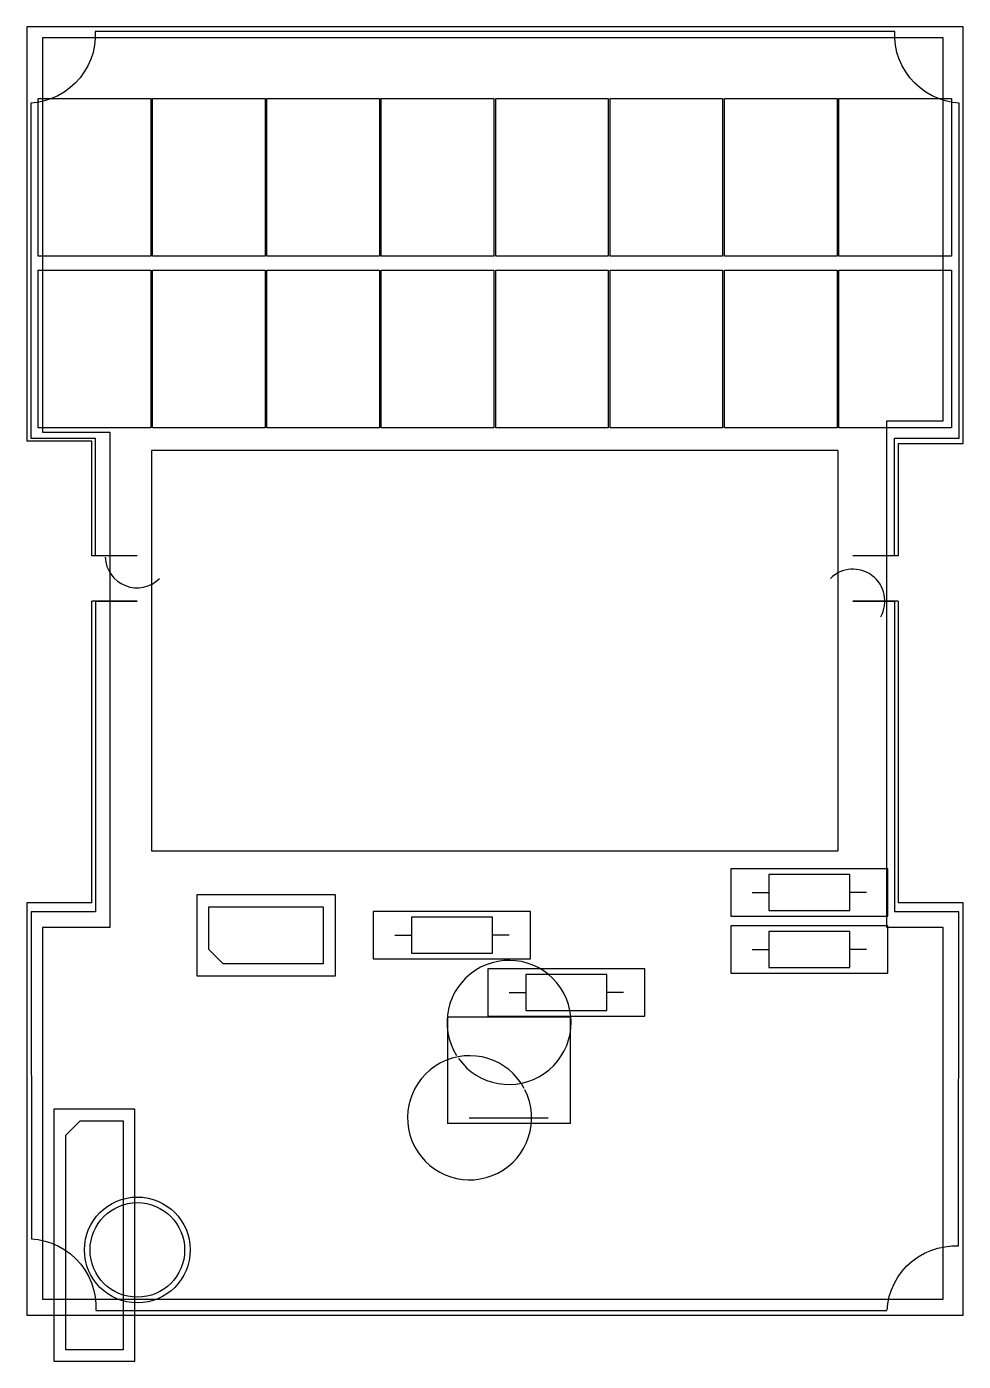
# Model space of a CAD drawing. Header units: metres. Extents: x 127.8 to 169.4, y -135.8 to -76.5.
import ezdxf

# ---------------------------------------------------------------- set-up
doc = ezdxf.new("R2010")
doc.units = ezdxf.units.M

msp = doc.modelspace()

# ---------------------------------------------------------------- linework, layer by layer
for p, q in [((128.31, -79.685), (133.31, -79.685)), ((128.31, -86.685), (128.31, -79.685)), ((133.31, -79.685), (133.31, -86.685)), ((133.39, -79.685), (138.39, -79.685)), ((133.39, -86.685), (133.39, -79.685)), ((138.39, -79.685), (138.39, -86.685)), ((138.47, -86.685), (138.47, -79.685)), ((138.47, -79.685), (143.47, -79.685)), ((143.47, -79.685), (143.47, -86.685)), ((143.55, -86.685), (143.55, -79.685)), ((143.55, -79.685), (148.55, -79.685)), ((148.55, -79.685), (148.55, -86.685)), ((148.63, -86.685), (148.63, -79.685)), ((148.63, -79.685), (153.63, -79.685)), ((153.63, -79.685), (153.63, -86.685)), ((153.71, -86.685), (153.71, -79.685)), ((153.71, -79.685), (158.71, -79.685)), ((158.71, -79.685), (158.71, -86.685)), ((158.79, -86.685), (158.79, -79.685)), ((158.79, -79.685), (163.79, -79.685)), ((163.79, -79.685), (163.79, -86.685)), ((163.87, -86.685), (163.87, -79.685)), ((163.87, -79.685), (168.87, -79.685)), ((168.87, -79.685), (168.87, -86.685)), ((133.31, -86.685), (128.31, -86.685)), ((138.39, -86.685), (133.39, -86.685)), ((143.47, -86.685), (138.47, -86.685)), ((148.55, -86.685), (143.55, -86.685)), ((153.63, -86.685), (148.63, -86.685)), ((158.71, -86.685), (153.71, -86.685)), ((163.79, -86.685), (158.79, -86.685)), ((168.87, -86.685), (163.87, -86.685)), ((128.31, -94.305), (128.31, -87.305)), ((128.31, -87.305), (133.31, -87.305)), ((133.31, -87.305), (133.31, -94.305)), ((133.39, -87.305), (138.39, -87.305)), ((133.39, -94.305), (133.39, -87.305)), ((138.39, -87.305), (138.39, -94.305)), ((138.47, -87.305), (143.47, -87.305)), ((138.47, -94.305), (138.47, -87.305)), ((143.47, -87.305), (143.47, -94.305)), ((143.55, -94.305), (143.55, -87.305)), ((143.55, -87.305), (148.55, -87.305)), ((148.55, -87.305), (148.55, -94.305)), ((148.63, -87.305), (153.63, -87.305)), ((148.63, -94.305), (148.63, -87.305)), ((153.63, -87.305), (153.63, -94.305)), ((153.71, -87.305), (158.71, -87.305)), ((153.71, -94.305), (153.71, -87.305)), ((158.71, -87.305), (158.71, -94.305)), ((158.79, -87.305), (163.79, -87.305)), ((158.79, -94.305), (158.79, -87.305)), ((163.79, -87.305), (163.79, -94.305)), ((163.87, -87.305), (168.87, -87.305)), ((163.87, -94.305), (163.87, -87.305)), ((168.87, -87.305), (168.87, -94.305)), ((133.31, -94.305), (128.31, -94.305)), ((138.39, -94.305), (133.39, -94.305)), ((143.47, -94.305), (138.47, -94.305)), ((148.55, -94.305), (143.55, -94.305)), ((153.63, -94.305), (148.63, -94.305)), ((158.71, -94.305), (153.71, -94.305)), ((163.79, -94.305), (158.79, -94.305)), ((168.87, -94.305), (163.87, -94.305))]:
    msp.add_line(p, q)
at = {"layer": 'Cmts', "color": 1}
msp.add_circle((132.715, -130.81), 2.1, dxfattribs=at)
at = {"layer": 'Edge', "color": 2}
for p, q in [((130.845146, -77.009892), (130.811872, -77.326884)), ((166.354854, -76.717284), (130.844892, -76.717284)), ((130.844892, -76.717284), (130.845146, -77.009892)), ((166.354854, -77.009892), (166.354854, -76.717284)), ((166.388128, -77.326884), (166.354854, -77.009892)), ((130.811872, -77.326884), (130.745578, -77.638796)), ((166.454422, -77.638796), (166.388128, -77.326884)), ((130.647026, -77.941818), (130.517486, -78.233156)), ((130.745578, -77.638796), (130.647026, -77.941818)), ((166.55272, -77.941818), (166.454422, -77.638796)), ((166.682514, -78.233156), (166.55272, -77.941818)), ((130.17103, -78.767064), (129.95767, -79.004046)), ((130.358228, -78.509254), (130.17103, -78.767064)), ((130.517486, -78.233156), (130.358228, -78.509254)), ((166.841772, -78.509254), (166.682514, -78.233156)), ((167.02897, -78.767064), (166.841772, -78.509254)), ((167.24233, -79.004046), (167.02897, -78.767064)), ((129.720942, -79.217406), (129.462878, -79.404858)), ((129.95767, -79.004046), (129.720942, -79.217406)), ((167.479058, -79.217406), (167.24233, -79.004046)), ((167.737122, -79.404858), (167.479058, -79.217406)), ((128.280762, -79.85901), (127.987392, -79.889744)), ((127.987392, -79.889744), (127.987392, -94.765)), ((128.592674, -79.792462), (128.280762, -79.85901)), ((128.895696, -79.69391), (128.592674, -79.792462)), ((129.187034, -79.56437), (128.895696, -79.69391)), ((129.462878, -79.404858), (129.187034, -79.56437)), ((168.012966, -79.56437), (167.737122, -79.404858)), ((168.304304, -79.694164), (168.012966, -79.56437)), ((168.607326, -79.792716), (168.304304, -79.694164)), ((168.919238, -79.85901), (168.607326, -79.792716)), ((169.212608, -79.889744), (168.919238, -79.85901)), ((169.212608, -94.765), (169.212608, -79.889744)), ((127.987392, -94.765), (130.85, -94.765)), ((130.85, -100), (130.85, -94.765)), ((166.35, -94.765), (169.212608, -94.765)), ((166.35, -100), (166.35, -94.765)), ((132.7, -100), (130.85, -100)), ((166.35, -100), (164.5, -100)), ((130.85, -102), (130.85, -115.8)), ((130.85, -102), (132.7, -102)), ((164.5, -102), (166.35, -102)), ((166.35, -102), (166.35, -115.8)), ((130.85, -115.8), (128, -115.8)), ((128, -115.8), (128.015482, -130.31754)), ((169.2, -115.8), (166.35, -115.8)), ((169.184574, -130.632246), (169.2, -115.8)), ((128.015482, -130.31754), (128.308852, -130.348274)), ((128.308852, -130.348274), (128.620764, -130.414568)), ((128.620764, -130.414568), (128.923786, -130.51312)), ((128.923786, -130.51312), (129.215124, -130.642914)), ((129.215124, -130.642914), (129.490968, -130.802426)), ((129.490968, -130.802426), (129.749032, -130.989878)), ((167.668702, -130.959906), (167.96004, -130.830112)), ((167.96004, -130.830112), (168.263062, -130.731814)), ((168.263062, -130.731814), (168.574974, -130.66552)), ((168.574974, -130.66552), (168.891966, -130.632246)), ((168.891966, -130.632246), (169.184574, -130.632246)), ((129.749032, -130.989878), (129.98576, -131.203238)), ((129.98576, -131.203238), (130.19912, -131.44022)), ((130.19912, -131.44022), (130.386318, -131.69803)), ((166.684452, -131.75645), (166.897812, -131.519722)), ((166.897812, -131.519722), (167.134794, -131.306362)), ((167.134794, -131.306362), (167.392604, -131.119164)), ((167.392604, -131.119164), (167.668702, -130.959906)), ((130.386318, -131.69803), (130.545576, -131.974128)), ((130.545576, -131.974128), (130.67537, -132.265466)), ((166.337488, -132.290358), (166.497, -132.014514)), ((166.497, -132.014514), (166.684452, -131.75645)), ((130.67537, -132.265466), (130.773668, -132.568488)), ((130.773668, -132.568488), (130.839962, -132.8804)), ((166.109142, -132.884718), (166.207694, -132.581696)), ((166.207694, -132.581696), (166.337488, -132.290358)), ((130.839962, -132.8804), (130.873236, -133.197392)), ((130.873236, -133.197392), (130.873236, -133.49)), ((166.012114, -133.49), (166.042848, -133.19663)), ((166.042848, -133.19663), (166.109142, -132.884718)), ((130.873236, -133.5), (166.01, -133.5))]:
    msp.add_line(p, q, dxfattribs=at)
for centre, start, end in [((132.7, -100), -177.7, -45), ((164.5, -102), -29.5, 135)]:
    msp.add_arc(centre, 1.414214, start, end, dxfattribs=at)
at = {"layer": 'FCrtYd', "color": 7}
for p, q in [((163.83, -95.315), (133.35, -95.315)), ((133.35, -95.315), (133.35, -113.095)), ((163.83, -95.315), (163.83, -113.095)), ((133.35, -113.095), (163.83, -113.095)), ((166.05, -113.885), (159.07, -113.885)), ((159.07, -113.885), (159.07, -115.985)), ((166.05, -115.985), (166.05, -113.885)), ((141.51, -115.04), (135.36, -115.04)), ((135.36, -115.04), (135.36, -118.64)), ((141.51, -118.64), (141.51, -115.04)), ((150.175, -115.79), (143.195, -115.79)), ((143.195, -115.79), (143.195, -117.89)), ((150.175, -117.89), (150.175, -115.79)), ((159.07, -115.985), (166.05, -115.985)), ((166.05, -116.425), (159.07, -116.425)), ((159.07, -116.425), (159.07, -118.525)), ((166.05, -118.525), (166.05, -116.425)), ((143.195, -117.89), (150.175, -117.89)), ((148.275, -118.33), (148.275, -120.43)), ((155.255, -118.33), (148.275, -118.33)), ((155.255, -120.43), (155.255, -118.33)), ((135.36, -118.64), (141.51, -118.64)), ((159.07, -118.525), (166.05, -118.525)), ((146.495, -120.46), (146.495, -125.2)), ((146.495, -120.46), (151.955, -120.46)), ((148.275, -120.43), (155.255, -120.43)), ((151.955, -125.2), (151.955, -120.46)), ((132.61, -124.555), (129.01, -124.555)), ((129.01, -124.555), (129.01, -135.755)), ((132.61, -135.755), (132.61, -124.555)), ((151.955, -125.2), (146.495, -125.2)), ((129.01, -135.755), (132.61, -135.755))]:
    msp.add_line(p, q, dxfattribs=at)
msp.add_circle((132.715, -130.81), 2.35, dxfattribs=at)
at = {"layer": 'FFab', "color": 5}
for p, q in [((127.8, -76.5), (127.8, -94.9)), ((169.4, -76.5), (127.8, -76.5)), ((169.4, -95), (169.4, -76.5)), ((130.7, -94.9), (127.8, -94.9)), ((130.7, -100), (130.7, -94.9)), ((163.83, -95.315), (163.83, -113.095)), ((166.5, -95), (169.4, -95)), ((166.5, -95), (166.5, -100)), ((132.7, -100), (130.7, -100)), ((166.5, -100), (164.5, -100)), ((132.7, -102), (130.7, -102)), ((130.7, -115.4), (130.7, -102)), ((166.5, -102), (164.5, -102)), ((166.5, -102), (166.5, -115.4)), ((160.76, -114.135), (160.76, -115.735)), ((164.36, -114.135), (160.76, -114.135)), ((164.36, -115.735), (164.36, -114.135)), ((160.02, -114.935), (160.76, -114.935)), ((165.1, -114.935), (164.36, -114.935)), ((130.7, -115.4), (127.8, -115.4)), ((127.8, -115.4), (127.8, -133.7)), ((169.4, -115.4), (166.5, -115.4)), ((169.4, -133.7), (169.4, -115.4)), ((135.89, -117.475), (135.89, -115.57)), ((135.89, -115.57), (140.97, -115.57)), ((140.97, -115.57), (140.97, -118.11)), ((148.485, -116.04), (144.885, -116.04)), ((144.885, -116.04), (144.885, -117.64)), ((148.485, -117.64), (148.485, -116.04)), ((160.76, -115.735), (164.36, -115.735)), ((164.36, -116.675), (160.76, -116.675)), ((160.76, -116.675), (160.76, -118.275)), ((164.36, -118.275), (164.36, -116.675)), ((144.145, -116.84), (144.885, -116.84)), ((149.225, -116.84), (148.485, -116.84)), ((136.525, -118.11), (135.89, -117.475)), ((144.885, -117.64), (148.485, -117.64)), ((160.02, -117.475), (160.76, -117.475)), ((165.1, -117.475), (164.36, -117.475)), ((140.97, -118.11), (136.525, -118.11)), ((160.76, -118.275), (164.36, -118.275)), ((149.965, -118.58), (149.965, -120.18)), ((153.565, -118.58), (149.965, -118.58)), ((153.565, -120.18), (153.565, -118.58)), ((149.225, -119.38), (149.965, -119.38)), ((154.305, -119.38), (153.565, -119.38)), ((149.965, -120.18), (153.565, -120.18)), ((147.455, -124.94), (150.955, -124.94)), ((129.54, -125.72), (130.175, -125.085)), ((130.175, -125.085), (132.08, -125.085)), ((132.08, -125.085), (132.08, -135.245)), ((129.54, -135.245), (129.54, -125.72)), ((127.8, -133.7), (169.4, -133.7)), ((132.08, -135.245), (129.54, -135.245))]:
    msp.add_line(p, q, dxfattribs=at)
for centre, radius, start, end in [((132.7, -100), 1.414214, -177.7, -45), ((164.5, -102), 1.414214, -29.5, 135), ((149.225, -120.71), 2.755628, -144.634016, -147.657641), ((147.471375, -124.943625), 2.755629, 28.131309, 26.861309)]:
    msp.add_arc(centre, radius, start, end, dxfattribs=at)
at = {"layer": 'Margin', "color": 9}
for p, q in [((128.5, -77), (128.5, -94.5)), ((168.5, -77), (128.5, -77)), ((168.5, -94), (168.5, -77)), ((166, -99.5), (166, -94)), ((166, -94), (168.5, -94)), ((128.5, -94.5), (131.5, -94.5)), ((131.5, -94.5), (131.5, -99.5)), ((131.5, -99.5), (131.5, -116.5)), ((166, -116.5), (166, -99.5)), ((128.5, -116.5), (128.5, -133)), ((131.5, -116.5), (128.5, -116.5)), ((168.5, -116.5), (166, -116.5)), ((168.5, -133), (168.5, -116.5)), ((128.5, -133), (168.5, -133))]:
    msp.add_line(p, q, dxfattribs=at)

doc.saveas('drawing.dxf')
